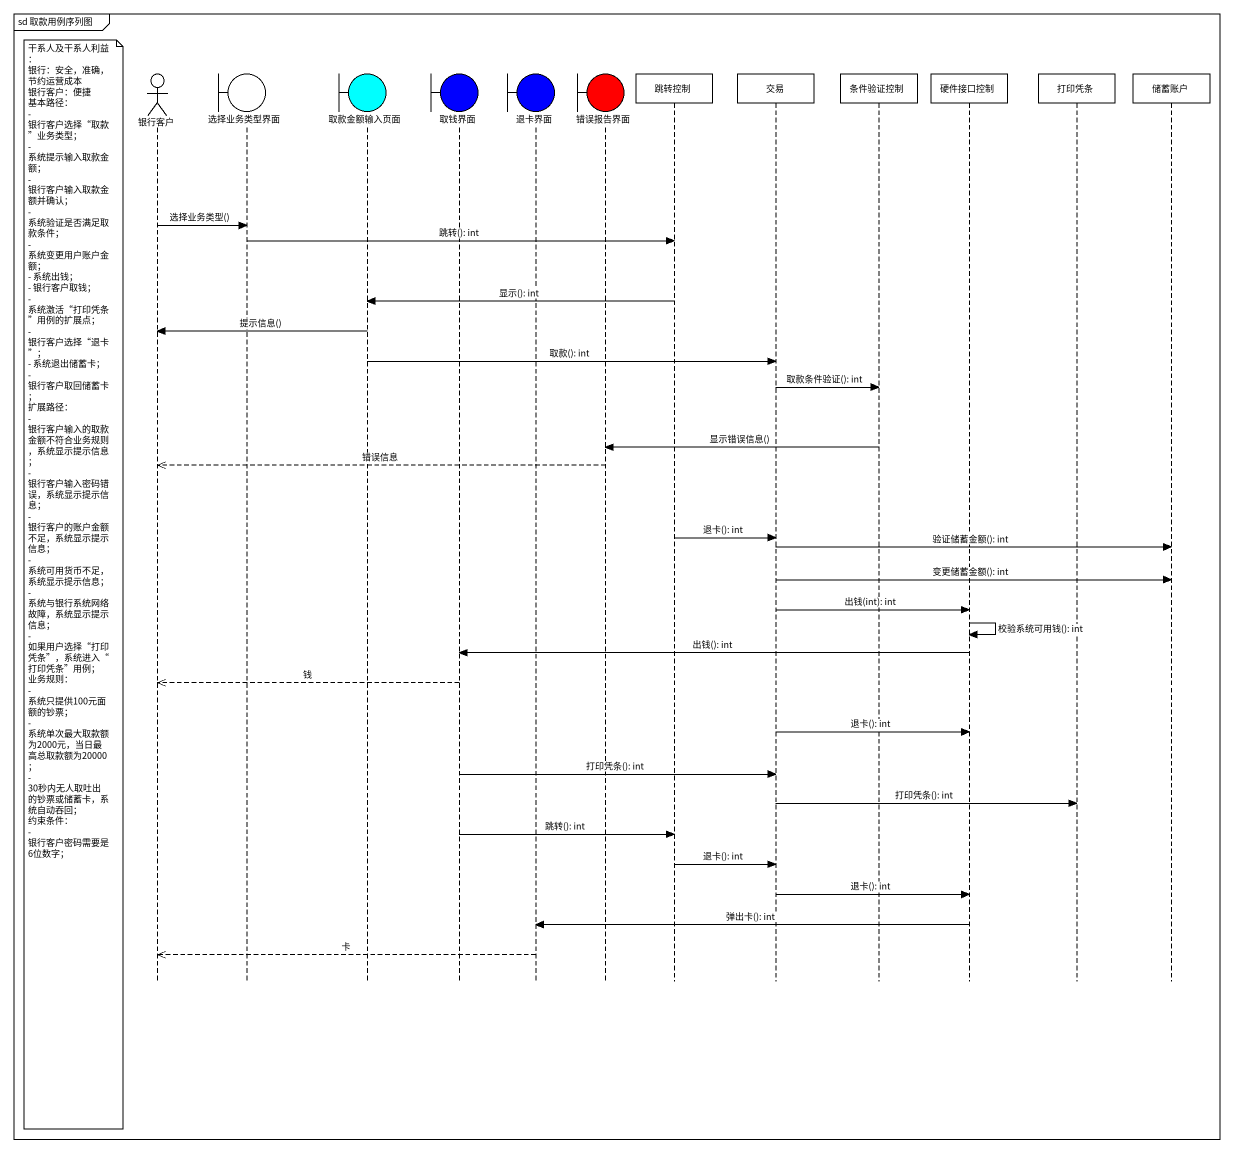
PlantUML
@startuml
mainframe sd 取款用例序列图
hide footbox
actor 银行客户
boundary 选择业务类型界面
boundary 取款金额输入页面 #00FFFF
boundary 取钱界面 #0000FF
boundary 退卡界面 #0000FF
boundary 错误报告界面 #FF0000
participant 跳转控制
participant 交易
participant 条件验证控制
participant 硬件接口控制
participant 打印凭条
participant 储蓄账户

银行客户 -> 选择业务类型界面 : 选择业务类型()
选择业务类型界面 -> 跳转控制 : 跳转(): int
跳转控制 -> 取款金额输入页面 : 显示(): int
取款金额输入页面 -> 银行客户 : 提示信息()
取款金额输入页面 -> 交易 : 取款(): int
交易 -> 条件验证控制 : 取款条件验证(): int
条件验证控制 -> 错误报告界面 : 显示错误信息()
错误报告界面 -->> 银行客户 : 错误信息
跳转控制 -> 交易 : 退卡(): int
交易 -> 储蓄账户 : 验证储蓄金额(): int
交易 -> 储蓄账户 : 变更储蓄金额(): int
note left of 银行客户
  干系人及干系人利益：
  银行：安全，准确，节约运营成本
  银行客户：便捷
  基本路径：
  - 银行客户选择“取款”业务类型；
  - 系统提示输入取款金额；
  - 银行客户输入取款金额并确认；
  - 系统验证是否满足取款条件；
  - 系统变更用户账户金额；
  - 系统出钱；
  - 银行客户取钱；
  - 系统激活“打印凭条”用例的扩展点；
  - 银行客户选择“退卡”；
  - 系统退出储蓄卡；
  - 银行客户取回储蓄卡；
  扩展路径：
  - 银行客户输入的取款金额不符合业务规则，系统显示提示信息；
  - 银行客户输入密码错误，系统显示提示信息；
  - 银行客户的账户金额不足，系统显示提示信息；
  - 系统可用货币不足，系统显示提示信息；
  - 系统与银行系统网络故障，系统显示提示信息；
  - 如果用户选择“打印凭条”，系统进入“打印凭条”用例；
  业务规则：
  - 系统只提供100元面额的钞票；
  - 系统单次最大取款额为2000元，当日最高总取款额为20000；
  - 30秒内无人取吐出的钞票或储蓄卡，系统自动吞回；
  约束条件：
  - 银行客户密码需要是6位数字；
end note
交易 -> 硬件接口控制 : 出钱(int): int
硬件接口控制 -> 硬件接口控制 : 校验系统可用钱(): int
硬件接口控制 -> 取钱界面 : 出钱(): int
取钱界面 -->> 银行客户 : 钱
交易 -> 硬件接口控制 : 退卡(): int
取钱界面 -> 交易 : 打印凭条(): int
交易 -> 打印凭条 : 打印凭条(): int
取钱界面 -> 跳转控制 : 跳转(): int
跳转控制 -> 交易 : 退卡(): int
交易 -> 硬件接口控制 : 退卡(): int
硬件接口控制 -> 退卡界面 : 弹出卡(): int
退卡界面 -->> 银行客户 : 卡
@enduml
